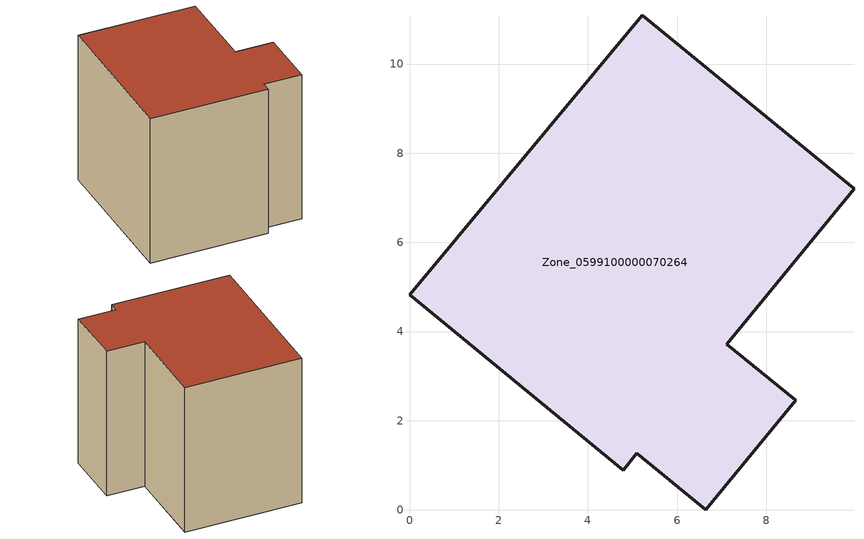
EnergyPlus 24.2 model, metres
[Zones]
Zone_0599100000070264
 floor ground (C_G): 4.79,0.89 0,4.82 5.22,11.1 9.97,7.2 7.11,3.72 8.66,2.46 6.64,0 5.1,1.27 z0
 wall outside (C_F): 0,4.82 4.79,0.89 5.1,1.27 6.64,0 8.66,2.46 7.11,3.72 9.97,7.2 5.22,11.1 0,4.82 z0:8.1
 roof outside (C_R): 9.97,7.2 5.22,11.1 0,4.82 4.79,0.89 5.1,1.27 6.64,0 8.66,2.46 7.11,3.72 z8.1
[BUILDING]
Pand.0599100000070264: North Axis=0; Terrain=City; Loads Convergence Tolerance Value=0.04; Temperature Convergence Tolerance Value=0.4; Solar Distribution=FullExterior; Maximum Number of Warmup Days=25; Minimum Number of Warmup Days=1
[Site:Location]
Rotterdam.The.Hague.AP_ZH_NLD Design_Conditions: Latitude=51.96; Longitude=4.45; Time Zone=1; Elevation=-4.5
[SITE:GROUNDTEMPERATURE:BUILDINGSURFACE]
18, 18, 18, 18, 18, 18, 18, 18, 18, 18, 18, 18
[MATERIAL] Thermal Absorptance=0.9; Solar Absorptance=0.7; Visible Absorptance=0.7
Name | Roughness | Thickness | Conductivity | Density | Specific Heat
G.TC.1946-1964 | MediumSmooth | 0.15 | 1 | 540 | 1210
F.TC.1946-1964 | Rough | 0.3 | 0.857143 | 1920 | 840
R.TC.1946-1964 | MediumRough | 0.2 | 0.235294 | 1500 | 1000
[CONSTRUCTION]
C_G: G.TC.1946-1964
C_F: F.TC.1946-1964
C_R: R.TC.1946-1964
[ZONE]
Zone_0599100000070264: Type=1; Multiplier=1; Ceiling Height=Autocalculate; Volume=Autocalculate; Floor Area=autocalculate; Part of Total Floor Area=Yes
[ZONEINFILTRATION:DESIGNFLOWRATE]
Infil_Zone_0599100000070264: Zone or ZoneList or Space or SpaceList=Zone_0599100000070264; Schedule=AlwaysOn; Design Flow Rate Calculation Method=Flow/Area; Flow Rate per Floor Area=0.003; Constant Term Coefficient=1; Temperature Term Coefficient=0; Velocity Term Coefficient=0; Velocity Squared Term Coefficient=0
[HVACTEMPLATE:ZONE:IDEALLOADSAIRSYSTEM]
Zone_0599100000070264: Maximum Heating Supply Air Temperature=50; Minimum Cooling Supply Air Temperature=13; Maximum Heating Supply Air Humidity Ratio=0.0156; Minimum Cooling Supply Air Humidity Ratio=0.0077; Heating Limit=NoLimit; Cooling Limit=NoLimit; Dehumidification Control Type=ConstantSensibleHeatRatio; Cooling Sensible Heat Ratio=0.7; Dehumidification Setpoint=60; Humidification Control Type=None; Humidification Setpoint=30; Outdoor Air Method=None; Outdoor Air Flow Rate per Person=0.00944; Outdoor Air Flow Rate per Zone Floor Area=0; Outdoor Air Flow Rate per Zone=0; Demand Controlled Ventilation Type=None; Outdoor Air Economizer Type=NoEconomizer; Heat Recovery Type=None; Sensible Heat Recovery Effectiveness=0.7; Latent Heat Recovery Effectiveness=0.65
[ZONECONTROL:THERMOSTAT]
ThermostatControl_Zone_0599100000070264: Zone or ZoneList=Zone_0599100000070264; Control Type Schedule=DualSetpointControlType; Control 1=Thermostat_Zone_0599100000070264; Temperature Difference Between Cutout And Setpoint=0
[THERMOSTATSETPOINT:DUALSETPOINT]
Thermostat_Zone_0599100000070264: Heating Setpoint Temperature Schedule=HeatingSetpoint_Zone_0599100000070264; Cooling Setpoint Temperature Schedule=CoolingSetpoint_Zone_0599100000070264
[SCHEDULE:COMPACT]
HeatingSetpoint_Zone_0599100000070264: Through: 12/31, For: AllDays, Until: 24:00, 21
CoolingSetpoint_Zone_0599100000070264: Through: 12/31, For: AllDays, Until: 24:00, 24
DualSetpointControlType: Through: 12/31, For: AllDays, Until: 24:00, 4
AlwaysOn: Through: 12/31, For: AllDays, Until: 24:00, 1
